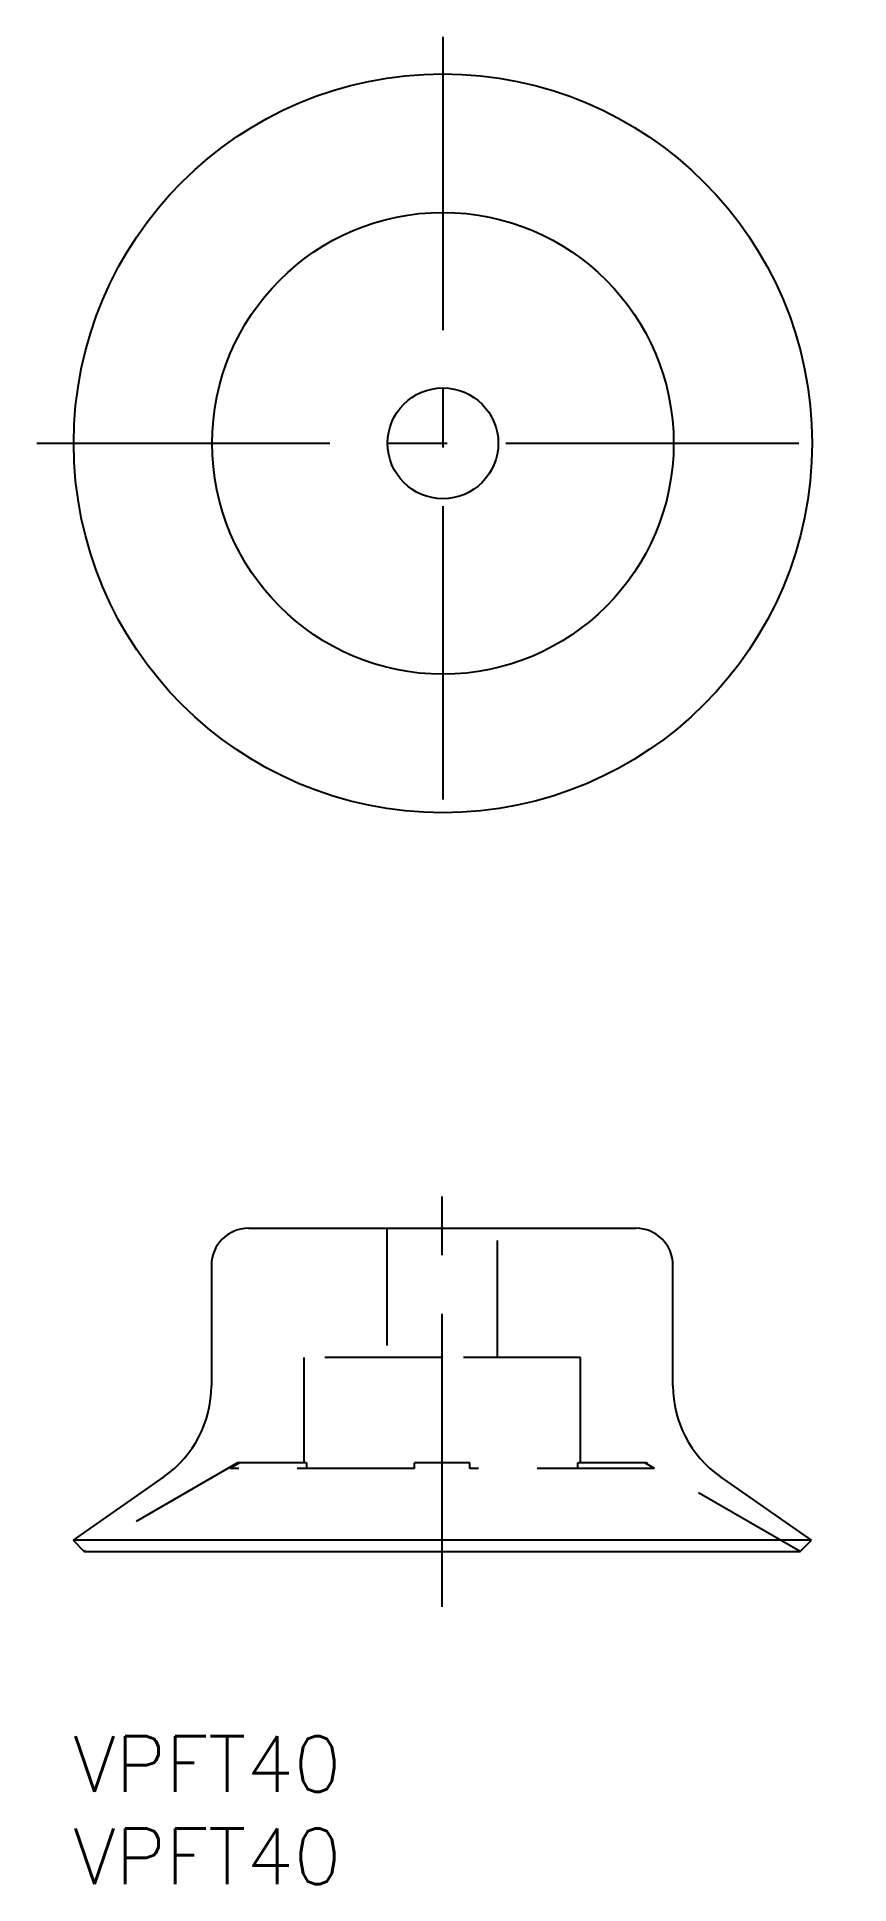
# Model space of a CAD drawing. Extents: x -2 to 42, y -8 to 92.
import ezdxf

# ---------------------------------------------------------------- set-up
doc = ezdxf.new("R2010")
doc.units = 0
doc.header["$LTSCALE"] = 0.5
doc.linetypes.add('CENTER', pattern=[50.8, 31.75, -6.35, 6.35, -6.35])
doc.linetypes.add('DASHED', pattern=[19.05, 12.7, -6.35])
doc.layers.get('0').update_dxf_attribs({"linetype": 'CONTINUOUS'})
for name, color, linetype in [('MSM_CENTER', 1, 'CENTER'), ('MSM_CONTINUOUS', 7, 'CONTINUOUS'), ('MSM_DASHED', 4, 'DASHED'), ('MSM_PART_NUMBER', 7, 'CONTINUOUS')]:
    doc.layers.add(name, color=color, linetype=linetype)
doc.styles.get("Standard").update_dxf_attribs({"font": 'txt.shx', "height": 3, "bigfont": 'bigfont.shx'})

msp = doc.modelspace()

# ---------------------------------------------------------------- linework, layer by layer
for p, q in [((7.5, 25.5), (7.5, 18.98)), ((32.5, 18.98), (32.5, 25.5)), ((4.94, 14.07), (0, 10.61)), ((40, 10.61), (35.06, 14.07)), ((0, 10.61), (0.61, 10)), ((40, 10.61), (0, 10.61)), ((39.39, 10), (40, 10.61)), ((0.61, 10), (39.39, 10))]:
    msp.add_line(p, q)
for radius in [20, 12.5, 3]:
    msp.add_circle((20.04, 70), radius)
for centre, radius, start, end in [((9.5, 25.5), 2, 90, 180), ((30.5, 25.5), 2, 0, 90), ((1.5, 18.98), 6, 305, 0), ((38.5, 18.98), 6, 180, 235)]:
    msp.add_arc(centre, radius, start, end)
at = {"layer": 'MSM_CENTER'}
for p, q in [((20.04, 92), (20.04, 48)), ((-1.96, 70), (42.04, 70)), ((20, 7), (20, 30.5))]:
    msp.add_line(p, q, dxfattribs=at)
at = {"layer": 'MSM_CONTINUOUS'}
msp.add_line((9.5, 27.5), (30.5, 27.5), dxfattribs=at)
at = {"layer": 'MSM_DASHED'}
for p, q in [((17, 27.5), (17, 20.5)), ((23, 20.5), (23, 27.5)), ((20, 20.5), (12.5, 20.5)), ((12.5, 20.5), (12.5, 14.8)), ((27.5, 20.5), (20, 20.5)), ((27.5, 14.8), (27.5, 20.5)), ((8.92, 14.8), (0.61, 10)), ((9.02, 14.8), (8.5, 14.5)), ((18.5, 14.5), (8.5, 14.5)), ((12.65, 14.8), (8.92, 14.8)), ((12.65, 14.8), (12.65, 14.5)), ((21.5, 14.8), (18.5, 14.8)), ((18.5, 14.5), (18.5, 14.8)), ((21.5, 14.5), (21.5, 14.8)), ((31.5, 14.5), (21.5, 14.5)), ((27.35, 14.5), (27.35, 14.8)), ((31.08, 14.8), (27.35, 14.8)), ((31.5, 14.5), (30.98, 14.8)), ((39.39, 10), (31.08, 14.8))]:
    msp.add_line(p, q, dxfattribs=at)

# ---------------------------------------------------------------- texts
at = {"layer": 'MSM_PART_NUMBER'}
for p in [(0, -3), (0, -8)]:
    msp.add_text('VPFT40', height=3, dxfattribs=at).set_placement(p)

doc.saveas('drawing.dxf')
